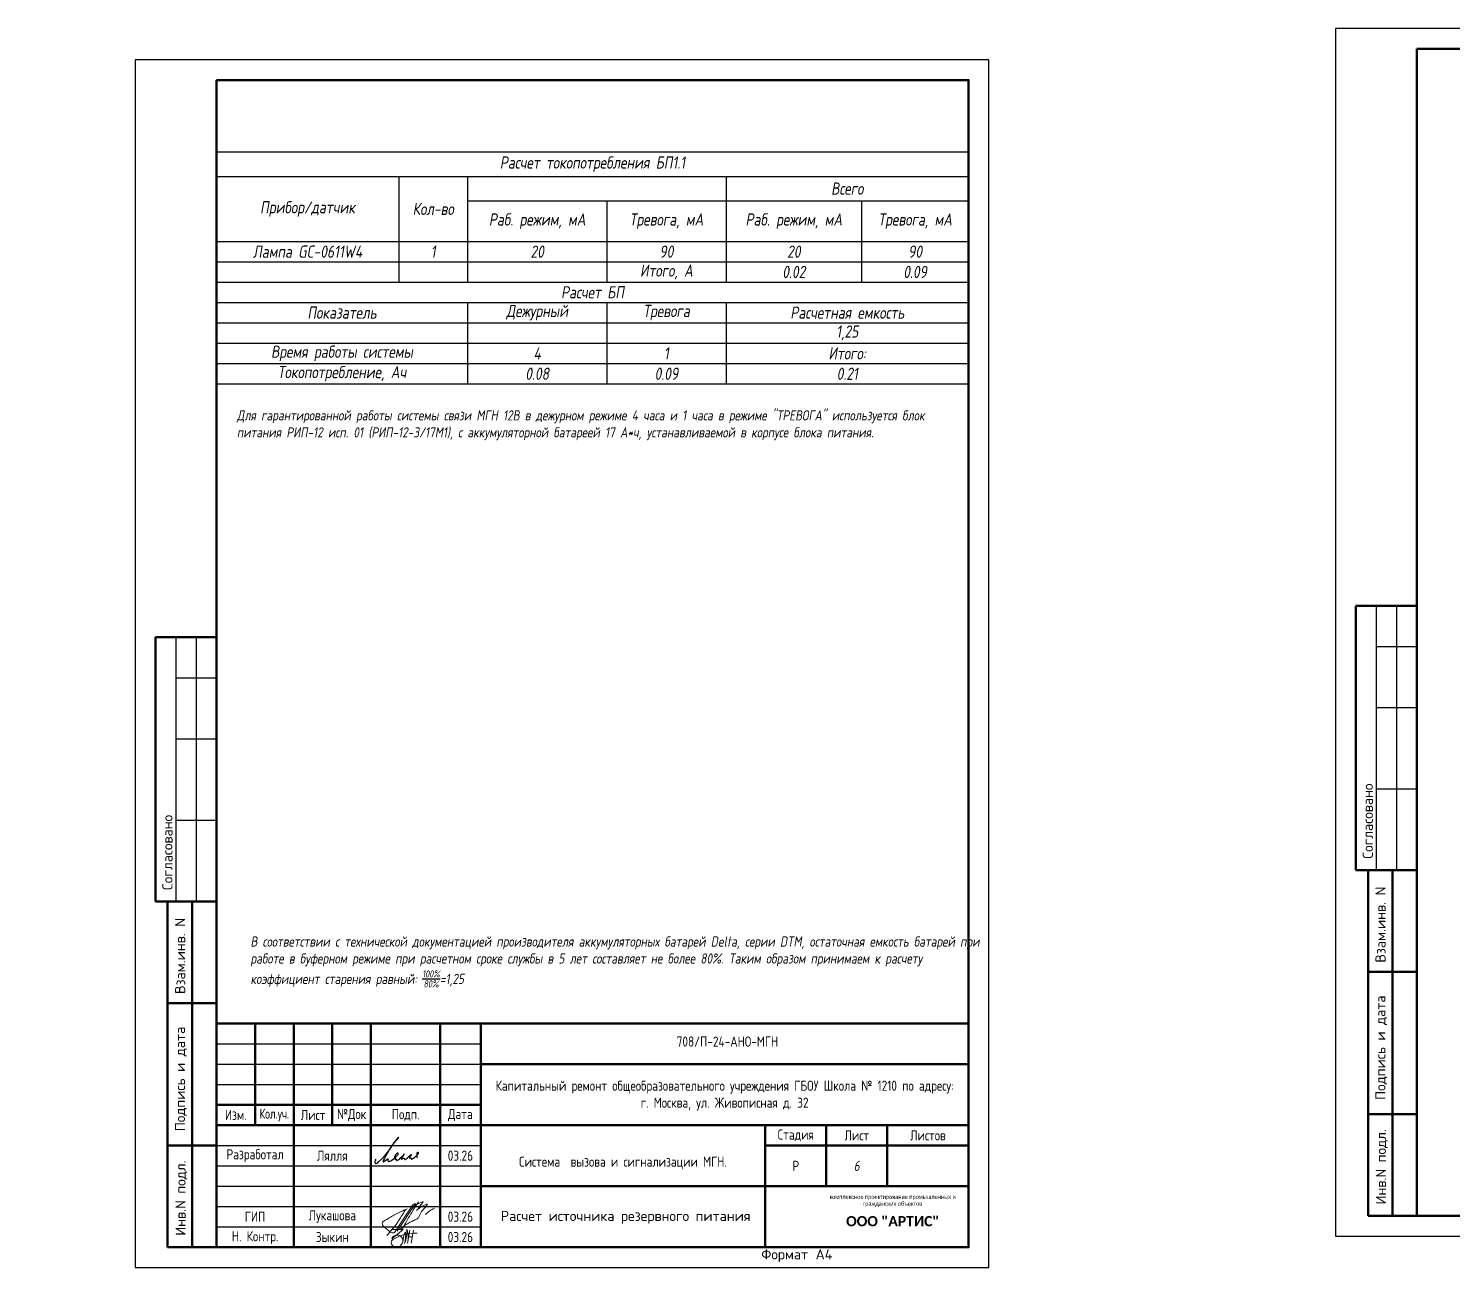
# Model space of a CAD drawing. Header units: millimetres. Extents: x -404508 to 361533, y -175093 to 31861.
# Drawn here: x 162840 to 197867, y -170798 to -140328 of the extents above; entities that cross this region are included whole.
import ezdxf
from ezdxf import colors
from ezdxf.entities.mleader import LeaderData, LeaderLine
from ezdxf.enums import TextEntityAlignment as Align
from ezdxf.math import Vec2, Vec3

# ---------------------------------------------------------------- set-up
doc = ezdxf.new("R2010")
doc.units = ezdxf.units.MM
for name, color, linetype in [('__НАДПИСИ', 7, 'Continuous'), ('TEXT1', 7, 'Continuous'), ('Основная', 7, 'Continuous'), ('стена', 20, 'Continuous'), ('Штампы', 7, 'Continuous')]:
    doc.layers.add(name, color=color, linetype=linetype)
for name, color, linetype, lineweight in [('__ФОРМАТ', 7, 'Continuous', 40), ('RC-Выноски', 7, 'Continuous', 0), ('Подписи', 7, 'Continuous', 13), ('Текст', 7, 'Continuous', 25)]:
    doc.layers.add(name, color=color, linetype=linetype, lineweight=lineweight)
doc.layers.add('ОФ_подписи', color=5, linetype='Continuous', lineweight=13, true_color=0x0000ff)
doc.styles.add('GOST 2.304 type A', font='', dxfattribs={"height": 250})
doc.styles.add('ICOCPEUR', font='isocpeur.ttf', dxfattribs={"height": 250})
doc.styles.add('ISOCPEUR', font='isocpeur.ttf', dxfattribs={"width": 0.9, "height": 350})
doc.styles.add('RubezhCAD', font='', dxfattribs={"oblique": 10})
doc.styles.add('XREF1$0$Standard', font='isocpeur.ttf')
doc.styles.add('ГОСТ 2.304', font='')
doc.styles.get('GOST 2.304 type A').set_extended_font_data('GOST 2.304 type A')
doc.styles.get('RubezhCAD').set_extended_font_data('GOST type A')
doc.styles.get('ГОСТ 2.304').set_extended_font_data('GOST 2.304 type A')

# ---------------------------------------------------------------- blocks, each defined once
blk = doc.blocks.new('П_Зыкин')
at = {"layer": 'ОФ_подписи', "color": 5, "ltscale": 100, "transparency": 33554687}
for p, q in [((142, 249), (62, -174)), ((102, 37), (218, 37)), ((258, 249), (178, -174))]:
    blk.add_line(p, q, dxfattribs=at)
blk.add_lwpolyline([(-462, 273), (-74, 273), (-446, -30)], dxfattribs=at)
for centre, radius, start, end in [((-271, -94), 186, 314.2393, 159.9348), ((345, -1372), 1523, 88.8758, 117.8788), ((1109, -252), 1204, 158.7593, 174.231), ((-1024, 224), 1068, 337.8144, 2.8859), ((-849, 72), 852, 342.8308, 7.4815), ((-9, 182), 4.48, 8.9691, 155.6551), ((-643, 22), 732, 344.4555, 20.462), ((-318, -169), 151, 108.7568, 173.4251), ((-287, -115), 185, 191.5358, 322.3512)]:
    blk.add_arc(centre, radius, start, end, dxfattribs=at)
blk = doc.blocks.new('П_Лукашова')
at = {"layer": 'ОФ_подписи', "color": 5}
for p, q in [((286, 371), (-156, -307)), ((283, 370), (218, 338)), ((221, 339), (-221, -339))]:
    blk.add_line(p, q, dxfattribs=at)
for points in [[(366, 415), (236, 213), (85, -37), (-50, -300)], [(221, 301), (344, 360), (434, 401), (475, 416), (464, 395), (420, 336), (342, 232), (310, 203), (337, 221), (420, 283), (490, 322), (558, 352), (576, 358), (491, 240), (403, 113), (374, 49), (360, 20)], [(-221, -339), (-276, -344), (-368, -289), (-446, -221), (-505, -166), (-522, -116), (-412, -16), (-295, 56), (-173, 120), (-49, 179), (33, 216), (87, 237), (52, 221), (11, 167), (-59, 51), (-126, -52), (-177, -132), (-256, -231), (-409, -409)], [(360, 20), (294, -18), (203, -65), (91, -124), (-73, -248)], [(530, 102), (646, 199), (748, 254)]]:
    blk.add_spline(points, degree=3, dxfattribs=at)
blk = doc.blocks.new('штамп')
at = {"layer": '__ФОРМАТ', "linetype": 'Continuous', "lineweight": 50}
for p, q in [((531929, 45357), (531929, 50857)), ((531929, 50857), (550429, 50857)), ((532879, 48357), (532879, 50857)), ((533829, 45357), (533829, 50857)), ((534779, 48357), (534779, 50857)), ((535729, 45357), (535729, 50857)), ((537429, 45357), (537429, 50857)), ((538429, 45357), (538429, 50857)), ((550429, 45357), (550429, 50857)), ((538429, 49857), (550429, 49857)), ((531929, 48857), (538429, 48857)), ((531929, 48357), (550429, 48357)), ((545429, 45357), (545429, 48357)), ((546929, 46857), (546929, 48357)), ((548429, 46857), (548429, 48357)), ((545429, 47857), (550429, 47857)), ((538429, 46857), (550429, 46857)), ((531929, 45357), (550429, 45357))]:
    blk.add_line(p, q, dxfattribs=at)
at = {"layer": '__ФОРМАТ', "linetype": 'Continuous', "lineweight": -2}
for p, q in [((531929, 50357), (538429, 50357)), ((531929, 49857), (538429, 49857)), ((531929, 49357), (538429, 49357)), ((531929, 48857), (538429, 48857)), ((531929, 47857), (538429, 47857)), ((531929, 47357), (538429, 47357)), ((531929, 46857), (538429, 46857)), ((538429, 46857), (550429, 46857)), ((531929, 46357), (538429, 46357)), ((531929, 45857), (538429, 45857))]:
    blk.add_line(p, q, dxfattribs=at)
at = {"layer": 'Подписи', "color": 5, "lineweight": 25}
blk.add_lwpolyline([(535847, 47525), (535833, 47500), (535823, 47461), (535824, 47440), (535829, 47423), (535840, 47414), (535857, 47413), (535876, 47421), (535897, 47435), (535917, 47454), (536005, 47539), (536088, 47624), (536142, 47690), (536203, 47776), (536266, 47874), (536323, 47953), (536362, 48009), (536395, 48059), (536405, 48060), (536397, 48045), (536295, 47925), (536205, 47790), (536095, 47603), (536059, 47544), (536038, 47506), (536029, 47485), (536027, 47473), (536027, 47462), (536031, 47457), (536037, 47454), (536045, 47456), (536057, 47466), (536072, 47479), (536107, 47506), (536133, 47525), (536147, 47532), (536152, 47532), (536153, 47529), (536150, 47520), (536147, 47504), (536146, 47491), (536148, 47479), (536150, 47471), (536157, 47465), (536166, 47462), (536178, 47464), (536189, 47469), (536215, 47480), (536240, 47498), (536281, 47529), (536306, 47550), (536324, 47567), (536342, 47582), (536372, 47609), (536388, 47629), (536397, 47646), (536399, 47657), (536398, 47666), (536393, 47671), (536383, 47671), (536372, 47667), (536356, 47653), (536336, 47632), (536323, 47612), (536313, 47599), (536309, 47587), (536310, 47579), (536315, 47575), (536326, 47579), (536335, 47585), (536344, 47592), (536348, 47595), (536352, 47596), (536354, 47595), (536355, 47592), (536349, 47583), (536342, 47575), (536334, 47561), (536326, 47547), (536322, 47538), (536320, 47531), (536321, 47523), (536325, 47519), (536328, 47519), (536333, 47524), (536338, 47527), (536344, 47526), (536346, 47520), (536351, 47508), (536355, 47498), (536359, 47493), (536366, 47491), (536375, 47491), (536385, 47497), (536412, 47513), (536436, 47532), (536466, 47559), (536491, 47583), (536517, 47607), (536529, 47621), (536545, 47642), (536547, 47643), (536546, 47644), (536543, 47644), (536541, 47642), (536538, 47637), (536499, 47577), (536491, 47558), (536482, 47544), (536480, 47535), (536479, 47529), (536481, 47524), (536483, 47522), (536489, 47523), (536494, 47526), (536502, 47532), (536512, 47539), (536522, 47544), (536530, 47548), (536541, 47549), (536547, 47546), (536550, 47541), (536551, 47531), (536552, 47525), (536553, 47521), (536558, 47517), (536562, 47515), (536568, 47515), (536575, 47517), (536583, 47523), (536596, 47533), (536617, 47547), (536636, 47561), (536659, 47583), (536688, 47609), (536702, 47620), (536713, 47630), (536721, 47636), (536727, 47641), (536727, 47643), (536726, 47644), (536723, 47643), (536720, 47638), (536715, 47629), (536693, 47594), (536681, 47575), (536676, 47566), (536674, 47557), (536677, 47551), (536679, 47547), (536684, 47546), (536689, 47549), (536695, 47552), (536700, 47554), (536709, 47554), (536716, 47551), (536717, 47545), (536719, 47535), (536721, 47527), (536725, 47524), (536731, 47520), (536741, 47523), (536747, 47528), (536757, 47534), (536779, 47550), (536809, 47572), (536842, 47600), (536865, 47623), (536880, 47642), (536895, 47664), (536899, 47675), (536901, 47684), (536898, 47689), (536891, 47693), (536881, 47689), (536873, 47682), (536862, 47668), (536856, 47654), (536855, 47638), (536856, 47622), (536856, 47598), (536858, 47583), (536860, 47572), (536864, 47560), (536871, 47551)], dxfattribs=at)
at = {"layer": 'ОФ_подписи'}
for name, p, xscale, yscale, zscale in [('П_Лукашова', (536533, 46057), 1.010226427429054, 1.010226427429054, 1.010226427429054), ('П_Зыкин', (536581, 45585), 0.7621923841183493, 0.7621923841183493, 0.7621923841183493)]:
    blk.add_blockref(name, p, dxfattribs=dict(at, xscale=xscale, yscale=yscale, zscale=zscale))
at = {"transparency": 33554687, "attachment_point": 5, "style": 'ГОСТ 2.304'}
for s, insert, char_height, width in [('{\\fArial|b0|i0|c204|p34;комплексное проектирование промышленных и гражданских объектов}', (548563, 46495), 100, 3372.21), ('{\\fCorbel Light|b1|i0|c204|p34;ООО "АРТИС"}', (548563, 45995), 250, 4171.2)]:
    blk.add_mtext(s, dxfattribs=dict(at, insert=insert, char_height=char_height, width=width))
at = {"layer": '__НАДПИСИ', "lineweight": 9, "ltscale": 2, "style": 'ISOCPEUR', "flags": 1}
blk.add_attdef('NOTATION', (548864, 51134), '', height=250, dxfattribs=at)
at = {"layer": '__НАДПИСИ', "lineweight": 9, "ltscale": 2, "style": 'RubezhCAD', "oblique": 10}
blk.add_attdef('SHEET', text='', height=250, dxfattribs=at).set_placement((547679, 47357), align=Align.MIDDLE_CENTER)
at = {"layer": '__ФОРМАТ', "color": 7, "linetype": 'Continuous', "lineweight": 20, "char_height": 250, "attachment_point": 5, "style": 'GOST 2.304 type A'}
for s, insert, width in [('Капитальный ремонт общеобразовательного учреждения ГБОУ Школа № 1210 по адресу:      \\Pг. Москва, ул. Живописная д. 32', (544429, 49085), 12000), ('\\pi-7.5,l7.5,t7.5;{\\W0.9;\\C256;Кол.уч.}', (533354, 48607), 950)]:
    blk.add_mtext(s, dxfattribs=dict(at, insert=insert, width=width))
for s, insert, width, line_spacing_factor in [('\\pi-7.5,l7.5,t7.5;{\\C256;Изм.}', (532404, 48607), 950, 1.2), ('\\pi-7.5,l7.5,t7.5;{\\C256;Лист}', (534304, 48607), 950, 1.2), ('\\pi-7.5,l7.5,t7.5;{\\C256;№Док}', (535254, 48607), 950, 1.2), ('\\pi-7.5,l7.5,t7.5;{\\C256;Подп.}', (536584, 48607), 1710.72, 1.2), ('\\pi-7.5,l7.5,t7.5;{\\C256;Дата}', (537929, 48607), 1000, 1.2), ('\\pi-7.5,l7.5,t7.5;{\\C256;Стадия}', (546179, 48107), 1500, 1.2), ('\\pi-7.5,l7.5,t7.5;{\\C256;Лист}', (547679, 48107), 1500, 1.2), ('\\pi-7.5,l7.5,t7.5;{\\C256;Листов}', (549429, 48107), 2000, 1.2), ('\\pi-7.5,l7.5,t7.5;{\\C256;Разработал}', (532879, 47607), 1900, 1.2), ('{\\C256;Лялля}', (534779, 47607), 1900, 1.2), ('{\\C256;03.26}', (537929, 47607), 1000, 1.2), ('Система  вызова и сигнализации МГН.  ', (541929, 47427), 6828.82, 0.85), ('\\pi-750,l750,t750;{\\C256;Р}', (546179, 47357), 1500, 1.2), ('{\\C256;Лукашова}', (534779, 46107), 1900, 1.2), ('\\pi-7.5,l7.5,t7.5;{\\C256;ГИП}', (532879, 46107), 1900, 1.2), ('{\\C256;03.26}', (537929, 46107), 1000, 1.2), ('{\\C256;Н. Контр. }', (532879, 45592), 1900, 1.2), ('\\pi-750,l750,t750;{\\C256;Зыкин}', (534779, 45607), 1900, 1.2), ('{\\C256;03.26}', (537929, 45607), 1000, 1.2)]:
    blk.add_mtext(s, dxfattribs=dict(at, insert=insert, width=width, line_spacing_factor=line_spacing_factor))
at = {"layer": 'стена', "color": 18, "true_color": 0x000000, "insert": (543249, 50539), "char_height": 250, "width": 3851.47, "attachment_point": 1, "style": 'GOST 2.304 type A'}
blk.add_mtext('708/П-24-АНО-МГН', dxfattribs=at)
blk = doc.blocks.new('*T1115')
at = {"color": 0, "linetype": 'ByBlock', "lineweight": -2, "transparency": 16777216}
for p, q in [((0, 0), (18500, 0)), ((0, 0), (0, -5705)), ((18500, 0), (18500, -5705)), ((0, -600), (18500, -600)), ((4485, -600), (4485, -3200)), ((6176, -600), (6176, -3200)), ((12534, -600), (12534, -3200)), ((6176, -1200), (18500, -1200)), ((9603, -1200), (9603, -3200)), ((15870, -1200), (15870, -3200)), ((0, -2200), (18500, -2200)), ((0, -2700), (18500, -2700)), ((0, -3200), (18500, -3200)), ((0, -3700), (18500, -3700)), ((6176, -3700), (6176, -5705)), ((9603, -3700), (9603, -5705)), ((12534, -3700), (12534, -5705)), ((0, -4200), (18500, -4200)), ((0, -4700), (18500, -4700)), ((0, -5202), (18500, -5202)), ((0, -5705), (18500, -5705))]:
    blk.add_line(p, q, dxfattribs=at)
at = {"color": 0, "transparency": 16777216, "char_height": 300, "attachment_point": 5, "style": 'RubezhCAD'}
for s, insert, width in [('Расчет токопотребления БП1.1', (9250, -300), 18400), ('Всего', (15517, -900), 5866.19), ('Прибор/датчик', (2242, -1400), 4384.86), ('Кол-во', (5331, -1400), 1591.54), ('Раб. режим, мА', (7890, -1700), 3326.4), ('Тревога, мА', (11068, -1700), 2831), ('Раб. режим, мА', (14202, -1700), 3235.9), ('Тревога, мА', (17185, -1700), 2530.29), ('{\\C256;Лампа GC-0611W4}', (2242, -2450), 4384.86), ('1', (5331, -2450), 1591.54)]:
    blk.add_mtext(s, dxfattribs=dict(at, insert=insert, width=width))
at = {"transparency": 16777216, "char_height": 300, "attachment_point": 5, "style": 'RubezhCAD'}
for s, insert, width in [('20', (7890, -2450), 3326.4), ('90', (11068, -2450), 2831), ('20', (14202, -2450), 3235.9), ('90', (17185, -2450), 2530.29), ('Итого, А', (11068, -2950), 2831), ('0.02', (14202, -2950), 3235.9), ('0.09', (17185, -2950), 2530.29), ('Расчет БП', (9250, -3450), 18400), ('Показатель', (3088, -3950), 6076.4), ('Дежурный', (7890, -3950), 3326.4), ('Тревога', (11068, -3950), 2831), ('Расчетная емкость', (15517, -3950), 5866.19), ('1,25', (15517, -4450), 5866.19), ('Время работы системы', (3088, -4951), 6076.4), ('4', (7890, -4951), 3326.4), ('1', (11068, -4951), 2831), ('Итого:', (15517, -4951), 5866.19), ('Токопотребление, Ач', (3088, -5453), 6076.4), ('0.08', (7890, -5453), 3326.4), ('0.09', (11068, -5453), 2831), ('0.21', (15517, -5453), 5866.19)]:
    blk.add_mtext(s, dxfattribs=dict(at, insert=insert, width=width))
blk = doc.blocks.new('*U1047')
at = {"lineweight": 50}
for p, q in [((5, 155), (20, 155)), ((5, 155), (5, 90)), ((5, 90), (20, 90)), ((8, 5), (8, 90)), ((14, 5), (14, 90)), ((8, 65), (20, 65)), ((8, 30), (20, 30)), ((8, 5), (20, 5))]:
    blk.add_line(p, q, dxfattribs=at)
for p, q in [((10, 155), (10, 90)), ((15, 155), (15, 90)), ((10, 145), (20, 145)), ((10, 130), (20, 130)), ((10, 110), (20, 110)), ((5, 90), (8, 90))]:
    blk.add_line(p, q)
blk.add_lwpolyline([(0, 0), (210, 0), (210, 297), (0, 297)], close=True)
blk.add_lwpolyline([(20, 292), (205, 292), (205, 5), (20, 5)], close=True, dxfattribs=at)
at = {"style": 'XREF1$0$Standard'}
for s, p in [('Согласовано', (7.95, 102.07)), ('Взам.инв. N', (11.07, 76.61)), ('Подпись и дата', (11.04, 46.36)), ('Инв.N подл.', (11.17, 17.07))]:
    blk.add_text(s, height=2.5, rotation=90, dxfattribs=at).set_placement(p, align=Align.MIDDLE_CENTER)
blk.add_text('Формат', height=2.5, dxfattribs=at).set_placement((154.02, 2))
blk.add_text('А4', height=2.5, dxfattribs=at).set_placement((171.51, 2), align=Align.RIGHT)
for tag, p in [('СОГЛАСОВАНО_ДАТА2', (14.37, 145.56)), ('СОГЛАСОВАНО_ДАТА3', (19.37, 145.56)), ('СОГЛАСОВАНО_ФАМИЛИЯ2', (14.37, 110.56)), ('СОГЛАСОВАНО_ФАМИЛИЯ3', (19.37, 110.56)), ('СОГЛАСОВАНО_ДОЛЖНОСТЬ2', (14.37, 90.56)), ('СОГЛАСОВАНО_ДОЛЖНОСТЬ3', (19.37, 90.56))]:
    blk.add_attdef(tag, p, '', height=2.5, rotation=90, dxfattribs=at)
for tag, p in [('ВЗАМ_ИНВ_НОМЕР', (19.37, 77.5)), ('ИНВ_N_ПОДЛ', (19.37, 17.5))]:
    blk.add_attdef(tag, text='', height=2.5, rotation=90, dxfattribs=at).set_placement(p, align=Align.CENTER)
blk.add_attdef('ИНВ_ДАТА', text='', height=2.5, rotation=90, dxfattribs=at).set_placement((19.37, 63.83), align=Align.RIGHT)
blk = doc.blocks.new('*U1112')
at = {"lineweight": 50}
for p, q in [((5, 155), (20, 155)), ((5, 155), (5, 90)), ((5, 90), (20, 90)), ((8, 5), (8, 90)), ((14, 5), (14, 90)), ((8, 65), (20, 65)), ((8, 30), (20, 30)), ((8, 5), (20, 5))]:
    blk.add_line(p, q, dxfattribs=at)
for p, q in [((10, 155), (10, 90)), ((15, 155), (15, 90)), ((10, 145), (20, 145)), ((10, 130), (20, 130)), ((10, 110), (20, 110))]:
    blk.add_line(p, q)
blk.add_lwpolyline([(0, 0), (420, 0), (420, 297), (0, 297)], close=True)
blk.add_lwpolyline([(20, 292), (415, 292), (415, 5), (20, 5)], close=True, dxfattribs=at)
at = {"style": 'XREF1$0$Standard'}
for s, p in [('Согласовано', (7.95, 102.07)), ('Взам.инв. N', (11.07, 76.61)), ('Подпись и дата', (11.04, 46.36)), ('Инв.N подл.', (11.17, 17.07))]:
    blk.add_text(s, height=2.5, rotation=90, dxfattribs=at).set_placement(p, align=Align.MIDDLE_CENTER)
blk.add_text('Формат', height=2.5, dxfattribs=at).set_placement((364.02, 2))
blk.add_text('А3', height=2.5, dxfattribs=at).set_placement((381.51, 2), align=Align.RIGHT)
for tag, p in [('СОГЛАСОВАНО_ДАТА2', (14.37, 145.56)), ('СОГЛАСОВАНО_ДАТА3', (19.37, 145.56)), ('СОГЛАСОВАНО_ФАМИЛИЯ2', (14.37, 110.56)), ('СОГЛАСОВАНО_ФАМИЛИЯ3', (19.37, 110.56)), ('СОГЛАСОВАНО_ДОЛЖНОСТЬ2', (14.37, 90.56)), ('СОГЛАСОВАНО_ДОЛЖНОСТЬ3', (19.37, 90.56))]:
    blk.add_attdef(tag, p, '', height=2.5, rotation=90, dxfattribs=at)
for tag, p in [('ВЗАМ_ИНВ_НОМЕР', (19.37, 77.5)), ('ИНВ_N_ПОДЛ', (19.37, 17.5))]:
    blk.add_attdef(tag, text='', height=2.5, rotation=90, dxfattribs=at).set_placement(p, align=Align.CENTER)
blk.add_attdef('ИНВ_ДАТА', text='', height=2.5, rotation=90, dxfattribs=at).set_placement((19.37, 63.83), align=Align.RIGHT)

msp = doc.modelspace()

# ---------------------------------------------------------------- block references
at = {"color": 7, "transparency": 33554687, "xscale": 100, "yscale": 100, "zscale": 100}
msp.add_blockref('*U1112', (194988.3, -170028.2), dxfattribs=at)
msp.add_blockref('*T1115', (167462.8, -143365.6))
at = {"layer": 'Основная'}
msp.add_blockref('штамп', (-364465.8, -215655.4), dxfattribs=at)
at = {"layer": 'Штампы', "color": 7, "xscale": 100, "yscale": 100, "zscale": 100}
msp.add_blockref('*U1047', (165462.8, -170798.4), dxfattribs=at)

# ---------------------------------------------------------------- texts
at = {"layer": 'TEXT1', "char_height": 250, "attachment_point": 5}
for s, insert, width, style in [('{\\C0;6}', (183212.8, -168298.4), 1500, 'RubezhCAD'), ('\\A1;{\\C0;Расчет источника резервного питания }', (177527.9, -169563.8), 7000, 'ICOCPEUR')]:
    msp.add_mtext(s, dxfattribs=dict(at, insert=insert, width=width, style=style))
at = {"layer": 'Текст', "transparency": 33554687, "insert": (167966.8, -149718.2), "char_height": 250, "attachment_point": 1, "style": 'RubezhCAD'}
msp.add_mtext_dynamic_manual_height_columns('\\A1;{\\C7;Для гарантированной работы системы связи МГН 12В в дежурном режиме 4 часа и 1 часа в режиме "ТРЕВОГА" используется блок питания РИП-12 исп. 01 (РИП-12-3/17М1), с аккумуляторной батареей 17 А*ч, устанавливаемой в корпусе блока питания.}', width=17348.78, gutter_width=12.5, heights=[0], dxfattribs=at)
at = {"layer": 'Текст', "insert": (168300.7, -162656.9), "char_height": 250, "attachment_point": 1, "style": 'RubezhCAD'}
msp.add_mtext_dynamic_manual_height_columns('\\A1;{\\C7;В соответствии с технической документацией производителя аккумуляторных батарей Delta, серии DTM, остаточная емкость батарей при работе в буферном режиме при расчетном сроке службы в 5 лет составляет не более 80%. Таким образом принимаем к расчету коэффициент старения равный: \\H0.7x;\\S100%/80%;\\H1.42857x;=1,25}', width=17348.78, gutter_width=12.5, heights=[0], dxfattribs=at)

# ---------------------------------------------------------------- leaders
at = {"layer": 'RC-Выноски', "linetype": 'Continuous', "ltscale": 15}
ml = msp.add_multileader_mtext('Standard', dxfattribs=at)
ml.set_content('{\\H0.91667x;РЦ1.1 -  U/UTP Cat.5e 4x2x0.52 нг(А)-LSLTx} ', color=256, style='RubezhCAD')
ml.set_leader_properties()
ml.build(insert=Vec2(0, 0))
ml.multileader.update_dxf_attribs({"has_text_frame": 1, "text_left_attachment_type": 6, "text_right_attachment_type": 6, "dogleg_length": 2, "arrow_head_size": 400, "scale": 100})
ctx = ml.context
ctx.base_point, ctx.scale, ctx.char_height, ctx.arrow_head_size, ctx.landing_gap_size, ctx.plane_origin = Vec3(-10083.4, -146592), 100, 250, 400, 100, Vec3(-544965.2, -182666.5)
ctx.left_attachment, ctx.right_attachment = 6, 6
notes = []
notes.append((ctx, [(0, (1, 1, 0), (-10283.4, -146592), (1, 0), 200, [(0, [(-11212.6, -145196.4)], 0, [])])]))
ctx.mtext.insert, ctx.mtext.width, ctx.mtext.flow_direction = Vec3(-9983.4, -146296.1), 3715.166, 5
ml = msp.add_multileader_mtext('Standard', dxfattribs=at)
ml.set_content('{\\H0.91667x;РЦ0.2 -  U/UTP Cat.5e 4x2x0.52 нг(А)-LSLTx} ', color=256, style='RubezhCAD')
ml.set_leader_properties()
ml.build(insert=Vec2(0, 0))
ml.multileader.update_dxf_attribs({"has_text_frame": 1, "text_left_attachment_type": 6, "text_right_attachment_type": 6, "dogleg_length": 2, "arrow_head_size": 400, "scale": 100})
ctx = ml.context
ctx.base_point, ctx.scale, ctx.char_height, ctx.arrow_head_size, ctx.landing_gap_size, ctx.plane_origin = Vec3(-14439.8, -153429.3), 100, 250, 400, 100, Vec3(-549065, -192983.1)
ctx.left_attachment, ctx.right_attachment = 6, 6
notes.append((ctx, [(0, (1, 1, 0), (-14639.8, -153429.3), (1, 0), 200, [(0, [(-18092.2, -155035.6)], 0, [])])]))
ctx.mtext.insert, ctx.mtext.width, ctx.mtext.flow_direction = Vec3(-14339.8, -153133.5), 3715.166, 5
for ctx, leaders in notes:
    for number, flags, end, landing, length, lines in leaders:
        leader = LeaderData()
        leader.index, (leader.has_last_leader_line, leader.has_dogleg_vector, leader.attachment_direction) = number, flags
        leader.last_leader_point, leader.dogleg_vector, leader.dogleg_length = Vec3(end), Vec3(landing), length
        for number, points, colour, breaks in lines:
            line = LeaderLine()
            line.index, line.vertices, line.color, line.breaks = number, Vec3.list(points), colors.encode_raw_color(colour), breaks
            leader.lines.append(line)
        ctx.leaders.append(leader)

doc.saveas('drawing.dxf')
